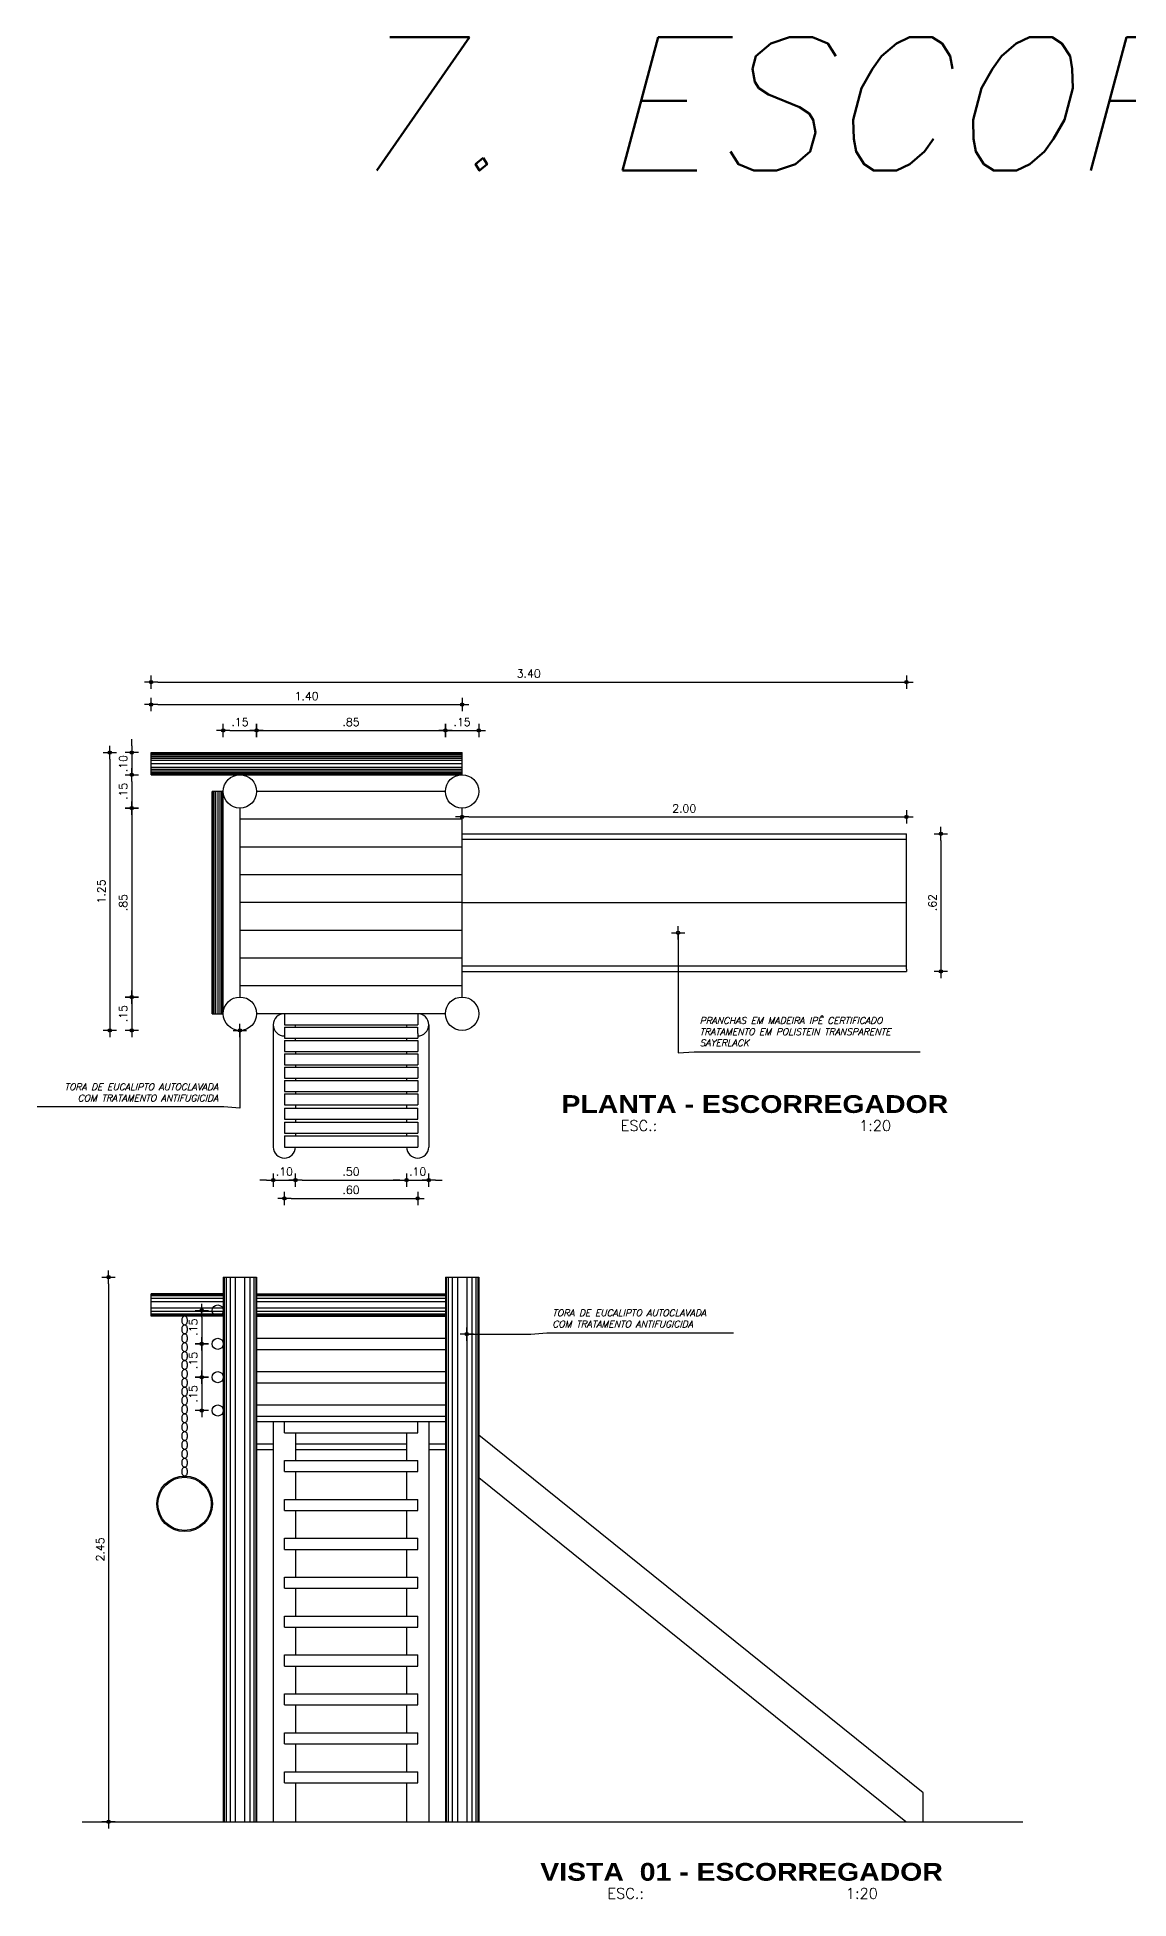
# Model space of a CAD drawing. Header units: millimetres. Extents: x 490 to 675, y -160 to -87.
# Drawn here: x 620.01 to 624.92, y -150.04 to -141.67 of the extents above; entities that cross this region are included whole.
import ezdxf
from ezdxf.enums import TextEntityAlignment as Align

# ---------------------------------------------------------------- set-up
doc = ezdxf.new("R2010")
doc.units = ezdxf.units.MM
doc.header["$LTSCALE"] = 2.5
for name, color, linetype in [('ARQ_COTAS', 1, 'Continuous'), ('ARQ_ESTRUTURA', 6, 'Continuous'), ('ARQ_HAT', 8, 'Continuous'), ('ARQ_VISTA00', 8, 'Continuous'), ('ARQ_VISTA01', 7, 'Continuous'), ('ARQ_VISTA02', 2, 'Continuous'), ('COTAS', 1, 'Continuous'), ('TITULO', 2, 'Continuous')]:
    doc.layers.add(name, color=color, linetype=linetype)
doc.styles.add('COTA20', font='ROMANS.SHX')
doc.styles.add('COTA200', font='ROMANS.SHX')
doc.styles.add('ROMANS', font='romans', dxfattribs={"oblique": 15})
doc.styles.add('TIT200', font='')
doc.styles.get('TIT200').set_extended_font_data('Arial Black')
doc.dimstyles.new('Cota20', dxfattribs={"dimscale": 0, "dimtxt": 0.04, "dimasz": 0.03, "dimexe": 0.05, "dimexo": 0.2, "dimgap": 0.025, "dimtad": 1, "dimlfac": -1, "dimzin": 4, "dimdsep": 46, "dimtxsty": 'ROMANS', "dimblk": 'ARCHTICK', "dimcen": 0.075, "dimclrd": 256, "dimclre": 8, "dimclrt": 2, "dimadec": 0, "dimazin": 0, "dimtfac": 1.2, "dimtix": 1, "dimtmove": 2, "dimatfit": 3, "dimldrblk": 'DOT', "dimfxl": 0.2, "dimfxlon": 1, "dimtvp": 2, "dimtolj": 1, "dimtzin": 4, "dimarcsym": 0})
doc.dimstyles.new('COTA20$0', dxfattribs={"dimtxt": 0.036, "dimasz": 0.03, "dimexe": 0.05, "dimexo": 0.95, "dimgap": 0.02, "dimtad": 1, "dimzin": 4, "dimdsep": 46, "dimtxsty": 'COTA20', "dimblk": 'bola', "dimcen": 0.1, "dimdle": 0.05, "dimse1": 1, "dimse2": 1, "dimclrd": 256, "dimclre": 256, "dimclrt": 2, "dimadec": 0, "dimazin": 0, "dimtfac": 1, "dimtix": 1, "dimtmove": 2, "dimatfit": 3, "dimldrblk": 'USERTICK', "dimfxl": 1, "dimtvp": 3.125, "dimtolj": 1, "dimtzin": 4, "dimarcsym": 0})

# ---------------------------------------------------------------- blocks, each defined once
blk = doc.blocks.new('bola')
blk.add_hatch(color=0).paths.add_polyline_path([(-0.25, 0, 1), (0.25, 0, 1)])
at = {"color": 0}
for p, q in [((-1, 0), (-0.25, 0)), ((0, 1), (0, 0.25)), ((0.25, 0), (1, 0)), ((0, -0.25), (0, -1))]:
    blk.add_line(p, q, dxfattribs=at)
blk.add_circle((0, 0), 0.25, dxfattribs=at)
blk = doc.blocks.new('*D532')
at = {"layer": 'COTAS', "lineweight": -2}
blk.add_line((620.8744, -144.7869), (620.9644, -144.7869), dxfattribs=at)
at = {"layer": 'DEFPOINTS', "color": 0}
for p in [(620.9944, -144.7869), (620.8444, -145.0612), (620.9944, -145.0612)]:
    blk.add_point(p, dxfattribs=at)
at = {"layer": 'COTAS', "lineweight": -2, "xscale": 0.03, "yscale": 0.03, "zscale": 0.03, "rotation": 180}
blk.add_blockref('bola', (620.8444, -144.7869), dxfattribs=at)
at = {"layer": 'COTAS', "lineweight": -2, "xscale": 0.03, "yscale": 0.03, "zscale": 0.03}
blk.add_blockref('bola', (620.9944, -144.7869), dxfattribs=at)
at = {"layer": 'COTAS', "color": 2, "insert": (620.9194, -144.7489), "char_height": 0.036, "attachment_point": 5, "style": 'COTA20'}
blk.add_mtext('\\A1;.15', dxfattribs=at)
blk = doc.blocks.new('USERTICK')
at = {"color": 0}
for p, q in [((-1, 0), (1, 0)), ((0, 1), (0, -1))]:
    blk.add_line(p, q, dxfattribs=at)
blk.add_circle((0, 0), 0.25, dxfattribs=at)
blk = doc.blocks.new('*D533')
at = {"layer": 'COTAS', "lineweight": -2}
blk.add_line((621.0244, -144.7869), (621.8144, -144.7869), dxfattribs=at)
at = {"layer": 'DEFPOINTS', "color": 0}
for p in [(621.8444, -144.7869), (620.9944, -145.0612), (621.8444, -145.0612)]:
    blk.add_point(p, dxfattribs=at)
at = {"layer": 'COTAS', "lineweight": -2, "xscale": 0.03, "yscale": 0.03, "zscale": 0.03, "rotation": 180}
blk.add_blockref('bola', (620.9944, -144.7869), dxfattribs=at)
at = {"layer": 'COTAS', "lineweight": -2, "xscale": 0.03, "yscale": 0.03, "zscale": 0.03}
blk.add_blockref('bola', (621.8444, -144.7869), dxfattribs=at)
at = {"layer": 'COTAS', "color": 2, "insert": (621.4194, -144.7489), "char_height": 0.036, "attachment_point": 5, "style": 'COTA20'}
blk.add_mtext('\\A1;.85', dxfattribs=at)
blk = doc.blocks.new('*D534')
at = {"layer": 'COTAS', "lineweight": -2}
blk.add_line((621.8744, -144.7869), (621.9644, -144.7869), dxfattribs=at)
at = {"layer": 'DEFPOINTS', "color": 0}
for p in [(621.9944, -144.7869), (621.8444, -145.0612), (621.9944, -145.0612)]:
    blk.add_point(p, dxfattribs=at)
at = {"layer": 'COTAS', "lineweight": -2, "xscale": 0.03, "yscale": 0.03, "zscale": 0.03, "rotation": 180}
blk.add_blockref('bola', (621.8444, -144.7869), dxfattribs=at)
at = {"layer": 'COTAS', "lineweight": -2, "xscale": 0.03, "yscale": 0.03, "zscale": 0.03}
blk.add_blockref('bola', (621.9944, -144.7869), dxfattribs=at)
at = {"layer": 'COTAS', "color": 2, "insert": (621.9194, -144.7489), "char_height": 0.036, "attachment_point": 5, "style": 'COTA20'}
blk.add_mtext('\\A1;.15', dxfattribs=at)
blk = doc.blocks.new('*D535')
at = {"layer": 'COTAS', "lineweight": -2}
blk.add_line((620.5494, -144.6704), (621.8894, -144.6704), dxfattribs=at)
at = {"layer": 'DEFPOINTS', "color": 0}
for p in [(621.9194, -144.6704), (620.5194, -144.8862), (621.9194, -144.8862)]:
    blk.add_point(p, dxfattribs=at)
at = {"layer": 'COTAS', "lineweight": -2, "xscale": 0.03, "yscale": 0.03, "zscale": 0.03, "rotation": 180}
blk.add_blockref('bola', (620.5194, -144.6704), dxfattribs=at)
at = {"layer": 'COTAS', "lineweight": -2, "xscale": 0.03, "yscale": 0.03, "zscale": 0.03}
blk.add_blockref('bola', (621.9194, -144.6704), dxfattribs=at)
at = {"layer": 'COTAS', "color": 2, "insert": (621.2194, -144.6324), "char_height": 0.036, "attachment_point": 5, "style": 'COTA20'}
blk.add_mtext('\\A1;1.40', dxfattribs=at)
blk = doc.blocks.new('*D536')
at = {"layer": 'COTAS', "lineweight": -2}
blk.add_line((621.9494, -145.176), (623.8894, -145.176), dxfattribs=at)
at = {"layer": 'DEFPOINTS', "color": 0}
for p in [(623.9194, -145.176), (621.9194, -145.2512), (623.9194, -145.2512)]:
    blk.add_point(p, dxfattribs=at)
at = {"layer": 'COTAS', "lineweight": -2, "xscale": 0.03, "yscale": 0.03, "zscale": 0.03, "rotation": 180}
blk.add_blockref('bola', (621.9194, -145.176), dxfattribs=at)
at = {"layer": 'COTAS', "lineweight": -2, "xscale": 0.03, "yscale": 0.03, "zscale": 0.03}
blk.add_blockref('bola', (623.9194, -145.176), dxfattribs=at)
at = {"layer": 'COTAS', "color": 2, "insert": (622.9194, -145.138), "char_height": 0.036, "attachment_point": 5, "style": 'COTA20'}
blk.add_mtext('\\A1;2.00', dxfattribs=at)
blk = doc.blocks.new('*D530')
at = {"layer": 'COTAS', "lineweight": -2}
blk.add_line((624.0748, -145.2812), (624.0748, -145.8412), dxfattribs=at)
at = {"layer": 'DEFPOINTS', "color": 0}
for p in [(623.9194, -145.2512), (623.9194, -145.8712), (624.0748, -145.8712)]:
    blk.add_point(p, dxfattribs=at)
at = {"layer": 'COTAS', "lineweight": -2, "xscale": 0.03, "yscale": 0.03, "zscale": 0.03}
for p, rotation in [((624.0748, -145.2512), 90), ((624.0748, -145.8712), 270)]:
    blk.add_blockref('bola', p, dxfattribs=dict(at, rotation=rotation))
at = {"layer": 'COTAS', "color": 2, "insert": (624.0368, -145.5612), "char_height": 0.036, "attachment_point": 5, "rotation": 90, "style": 'COTA20'}
blk.add_mtext('\\A1;.62', dxfattribs=at)
blk = doc.blocks.new('*D537')
at = {"layer": 'COTAS', "lineweight": -2}
for p, q in [((620.4319, -144.8562), (620.4319, -144.8262)), ((620.4319, -144.8862), (620.4319, -144.9862)), ((620.4319, -145.0162), (620.4319, -145.0462))]:
    blk.add_line(p, q, dxfattribs=at)
at = {"layer": 'DEFPOINTS', "color": 0}
for p in [(620.5194, -144.8862), (620.4319, -144.9862), (620.5194, -144.9862)]:
    blk.add_point(p, dxfattribs=at)
at = {"layer": 'COTAS', "lineweight": -2, "xscale": 0.03, "yscale": 0.03, "zscale": 0.03}
for p, rotation in [((620.4319, -144.8862), 270), ((620.4319, -144.9862), 90)]:
    blk.add_blockref('bola', p, dxfattribs=dict(at, rotation=rotation))
at = {"layer": 'COTAS', "color": 2, "insert": (620.3939, -144.9362), "char_height": 0.036, "attachment_point": 5, "rotation": 90, "style": 'COTA20'}
blk.add_mtext('\\A1;.10', dxfattribs=at)
blk = doc.blocks.new('*D538')
at = {"layer": 'COTAS', "lineweight": -2}
blk.add_line((620.4319, -145.0162), (620.4319, -145.1062), dxfattribs=at)
at = {"layer": 'DEFPOINTS', "color": 0}
for p in [(620.5194, -144.9862), (620.4319, -145.1362), (620.9194, -145.1362)]:
    blk.add_point(p, dxfattribs=at)
at = {"layer": 'COTAS', "lineweight": -2, "xscale": 0.03, "yscale": 0.03, "zscale": 0.03}
for p, rotation in [((620.4319, -144.9862), 90), ((620.4319, -145.1362), 270)]:
    blk.add_blockref('bola', p, dxfattribs=dict(at, rotation=rotation))
at = {"layer": 'COTAS', "color": 2, "insert": (620.3939, -145.0612), "char_height": 0.036, "attachment_point": 5, "rotation": 90, "style": 'COTA20'}
blk.add_mtext('\\A1;.15', dxfattribs=at)
blk = doc.blocks.new('*D539')
at = {"layer": 'COTAS', "lineweight": -2}
blk.add_line((620.4319, -145.1662), (620.4319, -145.9562), dxfattribs=at)
at = {"layer": 'DEFPOINTS', "color": 0}
for p in [(620.9194, -145.1362), (620.4319, -145.9862), (620.9194, -145.9862)]:
    blk.add_point(p, dxfattribs=at)
at = {"layer": 'COTAS', "lineweight": -2, "xscale": 0.03, "yscale": 0.03, "zscale": 0.03}
for p, rotation in [((620.4319, -145.1362), 90), ((620.4319, -145.9862), 270)]:
    blk.add_blockref('bola', p, dxfattribs=dict(at, rotation=rotation))
at = {"layer": 'COTAS', "color": 2, "insert": (620.3939, -145.5612), "char_height": 0.036, "attachment_point": 5, "rotation": 90, "style": 'COTA20'}
blk.add_mtext('\\A1;.85', dxfattribs=at)
blk = doc.blocks.new('*D540')
at = {"layer": 'COTAS', "lineweight": -2}
blk.add_line((620.4319, -146.0162), (620.4319, -146.1062), dxfattribs=at)
at = {"layer": 'DEFPOINTS', "color": 0}
for p in [(620.9194, -145.9862), (620.4319, -146.1362), (620.9194, -146.1362)]:
    blk.add_point(p, dxfattribs=at)
at = {"layer": 'COTAS', "lineweight": -2, "xscale": 0.03, "yscale": 0.03, "zscale": 0.03}
for p, rotation in [((620.4319, -145.9862), 90), ((620.4319, -146.1362), 270)]:
    blk.add_blockref('bola', p, dxfattribs=dict(at, rotation=rotation))
at = {"layer": 'COTAS', "color": 2, "insert": (620.3939, -146.0612), "char_height": 0.036, "attachment_point": 5, "rotation": 90, "style": 'COTA20'}
blk.add_mtext('\\A1;.15', dxfattribs=at)
blk = doc.blocks.new('*D541')
at = {"layer": 'COTAS', "lineweight": -2}
for p, q in [((621.0394, -146.8096), (621.0094, -146.8096)), ((621.0694, -146.8096), (621.1694, -146.8096)), ((621.1994, -146.8096), (621.2294, -146.8096))]:
    blk.add_line(p, q, dxfattribs=at)
at = {"layer": 'DEFPOINTS', "color": 0}
for p in [(621.0694, -146.6612), (621.1694, -146.6112), (621.1694, -146.8096)]:
    blk.add_point(p, dxfattribs=at)
at = {"layer": 'COTAS', "lineweight": -2, "xscale": 0.03, "yscale": 0.03, "zscale": 0.03}
blk.add_blockref('bola', (621.0694, -146.8096), dxfattribs=at)
at = {"layer": 'COTAS', "lineweight": -2, "xscale": 0.03, "yscale": 0.03, "zscale": 0.03, "rotation": 180}
blk.add_blockref('bola', (621.1694, -146.8096), dxfattribs=at)
at = {"layer": 'COTAS', "color": 2, "insert": (621.1194, -146.7716), "char_height": 0.036, "attachment_point": 5, "style": 'COTA20'}
blk.add_mtext('\\A1;.10', dxfattribs=at)
blk = doc.blocks.new('*D542')
at = {"layer": 'COTAS', "lineweight": -2}
blk.add_line((621.1994, -146.8096), (621.6394, -146.8096), dxfattribs=at)
at = {"layer": 'DEFPOINTS', "color": 0}
for p in [(621.1694, -146.6112), (621.6694, -146.6112), (621.6694, -146.8096)]:
    blk.add_point(p, dxfattribs=at)
at = {"layer": 'COTAS', "lineweight": -2, "xscale": 0.03, "yscale": 0.03, "zscale": 0.03, "rotation": 180}
blk.add_blockref('bola', (621.1694, -146.8096), dxfattribs=at)
at = {"layer": 'COTAS', "lineweight": -2, "xscale": 0.03, "yscale": 0.03, "zscale": 0.03}
blk.add_blockref('bola', (621.6694, -146.8096), dxfattribs=at)
at = {"layer": 'COTAS', "color": 2, "insert": (621.4194, -146.7716), "char_height": 0.036, "attachment_point": 5, "style": 'COTA20'}
blk.add_mtext('\\A1;.50', dxfattribs=at)
blk = doc.blocks.new('*D543')
at = {"layer": 'COTAS', "lineweight": -2}
for p, q in [((621.6394, -146.8096), (621.6094, -146.8096)), ((621.6694, -146.8096), (621.7694, -146.8096)), ((621.7994, -146.8096), (621.8294, -146.8096))]:
    blk.add_line(p, q, dxfattribs=at)
at = {"layer": 'DEFPOINTS', "color": 0}
for p in [(621.6694, -146.6112), (621.7694, -146.6612), (621.7694, -146.8096)]:
    blk.add_point(p, dxfattribs=at)
at = {"layer": 'COTAS', "lineweight": -2, "xscale": 0.03, "yscale": 0.03, "zscale": 0.03}
blk.add_blockref('bola', (621.6694, -146.8096), dxfattribs=at)
at = {"layer": 'COTAS', "lineweight": -2, "xscale": 0.03, "yscale": 0.03, "zscale": 0.03, "rotation": 180}
blk.add_blockref('bola', (621.7694, -146.8096), dxfattribs=at)
at = {"layer": 'COTAS', "color": 2, "insert": (621.7194, -146.7716), "char_height": 0.036, "attachment_point": 5, "style": 'COTA20'}
blk.add_mtext('\\A1;.10', dxfattribs=at)
blk = doc.blocks.new('*D544')
at = {"layer": 'COTAS', "lineweight": -2}
blk.add_line((621.1494, -146.892), (621.6894, -146.892), dxfattribs=at)
at = {"layer": 'DEFPOINTS', "color": 0}
for p in [(621.1194, -146.6362), (621.7194, -146.6362), (621.7194, -146.892)]:
    blk.add_point(p, dxfattribs=at)
at = {"layer": 'COTAS', "lineweight": -2, "xscale": 0.03, "yscale": 0.03, "zscale": 0.03, "rotation": 180}
blk.add_blockref('bola', (621.1194, -146.892), dxfattribs=at)
at = {"layer": 'COTAS', "lineweight": -2, "xscale": 0.03, "yscale": 0.03, "zscale": 0.03}
blk.add_blockref('bola', (621.7194, -146.892), dxfattribs=at)
at = {"layer": 'COTAS', "color": 2, "insert": (621.4194, -146.854), "char_height": 0.036, "attachment_point": 5, "style": 'COTA20'}
blk.add_mtext('\\A1;.60', dxfattribs=at)
blk = doc.blocks.new('*D545')
at = {"layer": 'COTAS', "lineweight": -2}
blk.add_line((620.5494, -144.569), (623.8894, -144.569), dxfattribs=at)
at = {"layer": 'DEFPOINTS', "color": 0}
for p in [(623.9194, -144.569), (620.5194, -144.8862), (623.9194, -145.2612)]:
    blk.add_point(p, dxfattribs=at)
at = {"layer": 'COTAS', "lineweight": -2, "xscale": 0.03, "yscale": 0.03, "zscale": 0.03, "rotation": 180}
blk.add_blockref('bola', (620.5194, -144.569), dxfattribs=at)
at = {"layer": 'COTAS', "lineweight": -2, "xscale": 0.03, "yscale": 0.03, "zscale": 0.03}
blk.add_blockref('bola', (623.9194, -144.569), dxfattribs=at)
at = {"layer": 'COTAS', "color": 2, "insert": (622.2194, -144.531), "char_height": 0.036, "attachment_point": 5, "style": 'COTA20'}
blk.add_mtext('\\A1;3.40', dxfattribs=at)
blk = doc.blocks.new('*D531')
at = {"layer": 'COTAS', "lineweight": -2}
blk.add_line((620.3333, -144.9162), (620.3333, -146.1062), dxfattribs=at)
at = {"layer": 'DEFPOINTS', "color": 0}
for p in [(620.5194, -144.8862), (620.3333, -146.1362), (620.9194, -146.1362)]:
    blk.add_point(p, dxfattribs=at)
at = {"layer": 'COTAS', "lineweight": -2, "xscale": 0.03, "yscale": 0.03, "zscale": 0.03}
for p, rotation in [((620.3333, -144.8862), 90), ((620.3333, -146.1362), 270)]:
    blk.add_blockref('bola', p, dxfattribs=dict(at, rotation=rotation))
at = {"layer": 'COTAS', "color": 2, "insert": (620.2953, -145.5112), "char_height": 0.036, "attachment_point": 5, "rotation": 90, "style": 'COTA20'}
blk.add_mtext('\\A1;1.25', dxfattribs=at)
blk = doc.blocks.new('*D546')
at = {"layer": 'COTAS', "lineweight": -2}
blk.add_line((620.3281, -147.2767), (620.3281, -149.6667), dxfattribs=at)
at = {"layer": 'DEFPOINTS', "color": 0}
for p in [(620.8444, -147.2467), (620.3281, -149.6967), (620.8444, -149.6967)]:
    blk.add_point(p, dxfattribs=at)
at = {"layer": 'COTAS', "lineweight": -2, "xscale": 0.03, "yscale": 0.03, "zscale": 0.03}
for p, rotation in [((620.3281, -147.2467), 90), ((620.3281, -149.6967), 270)]:
    blk.add_blockref('bola', p, dxfattribs=dict(at, rotation=rotation))
at = {"layer": 'COTAS', "color": 2, "insert": (620.2901, -148.4717), "char_height": 0.036, "attachment_point": 5, "rotation": 90, "style": 'COTA20'}
blk.add_mtext('\\A1;2.45', dxfattribs=at)
blk = doc.blocks.new('*D547')
at = {"layer": 'COTAS', "lineweight": -2}
blk.add_line((620.7472, -147.4267), (620.7472, -147.5167), dxfattribs=at)
at = {"layer": 'DEFPOINTS', "color": 0}
for p in [(620.8194, -147.3967), (620.7472, -147.5467), (620.8194, -147.5467)]:
    blk.add_point(p, dxfattribs=at)
at = {"layer": 'COTAS', "lineweight": -2, "xscale": 0.03, "yscale": 0.03, "zscale": 0.03}
for p, rotation in [((620.7472, -147.3967), 90), ((620.7472, -147.5467), 270)]:
    blk.add_blockref('bola', p, dxfattribs=dict(at, rotation=rotation))
at = {"layer": 'COTAS', "color": 2, "insert": (620.7092, -147.4717), "char_height": 0.036, "attachment_point": 5, "rotation": 90, "style": 'COTA20'}
blk.add_mtext('\\A1;.15', dxfattribs=at)
blk = doc.blocks.new('*D548')
at = {"layer": 'COTAS', "lineweight": -2}
blk.add_line((620.7472, -147.5767), (620.7472, -147.6667), dxfattribs=at)
at = {"layer": 'DEFPOINTS', "color": 0}
for p in [(620.8194, -147.5467), (620.7472, -147.6967), (620.8194, -147.6967)]:
    blk.add_point(p, dxfattribs=at)
at = {"layer": 'COTAS', "lineweight": -2, "xscale": 0.03, "yscale": 0.03, "zscale": 0.03}
for p, rotation in [((620.7472, -147.5467), 90), ((620.7472, -147.6967), 270)]:
    blk.add_blockref('bola', p, dxfattribs=dict(at, rotation=rotation))
at = {"layer": 'COTAS', "color": 2, "insert": (620.7092, -147.6217), "char_height": 0.036, "attachment_point": 5, "rotation": 90, "style": 'COTA20'}
blk.add_mtext('\\A1;.15', dxfattribs=at)
blk = doc.blocks.new('*D549')
at = {"layer": 'COTAS', "lineweight": -2}
blk.add_line((620.7472, -147.7267), (620.7472, -147.8167), dxfattribs=at)
at = {"layer": 'DEFPOINTS', "color": 0}
for p in [(620.8194, -147.6967), (620.7472, -147.8467), (620.8194, -147.8467)]:
    blk.add_point(p, dxfattribs=at)
at = {"layer": 'COTAS', "lineweight": -2, "xscale": 0.03, "yscale": 0.03, "zscale": 0.03}
for p, rotation in [((620.7472, -147.6967), 90), ((620.7472, -147.8467), 270)]:
    blk.add_blockref('bola', p, dxfattribs=dict(at, rotation=rotation))
at = {"layer": 'COTAS', "color": 2, "insert": (620.7092, -147.7717), "char_height": 0.036, "attachment_point": 5, "rotation": 90, "style": 'COTA20'}
blk.add_mtext('\\A1;.15', dxfattribs=at)
blk = doc.blocks.new('DOT')
for p, q in [((-1, 0), (1, 0)), ((0, 1), (0, -1))]:
    blk.add_line(p, q)
blk.add_circle((0, 0), 0.25)

msp = doc.modelspace()

# ---------------------------------------------------------------- linework, layer by layer
at = {"layer": 'ARQ_ESTRUTURA'}
msp.add_line((620.2096, -149.6967), (624.444, -149.6967), dxfattribs=at)
at = {"layer": 'ARQ_HAT'}
for p, q in [((620.5194, -144.891), (621.9194, -144.891)), ((620.5194, -144.8967), (621.9194, -144.8967)), ((620.5194, -144.9033), (621.9194, -144.9033)), ((620.5194, -144.9116), (621.9194, -144.9116)), ((620.5194, -144.921), (621.9194, -144.921)), ((620.5194, -144.9362), (621.9194, -144.9362)), ((620.5194, -144.9513), (621.9194, -144.9513)), ((620.5194, -144.9608), (621.9194, -144.9608)), ((620.5194, -144.9691), (621.9194, -144.9691)), ((620.5194, -144.9756), (621.9194, -144.9756)), ((620.5194, -144.9814), (621.9194, -144.9814)), ((620.798, -145.0612), (620.798, -146.0612)), ((620.8022, -145.0612), (620.8022, -146.0612)), ((620.8097, -145.0612), (620.8097, -146.0612)), ((620.8194, -145.0612), (620.8194, -146.0612)), ((620.829, -145.0612), (620.829, -146.0612)), ((620.8365, -145.0612), (620.8365, -146.0612)), ((620.8407, -145.0612), (620.8407, -146.0612)), ((620.848, -147.2467), (620.848, -149.6967)), ((620.8574, -147.2467), (620.8574, -149.6967)), ((620.8748, -147.2467), (620.8748, -149.6967)), ((620.8982, -147.2467), (620.8982, -149.6967)), ((620.9405, -147.2467), (620.9405, -149.6967)), ((620.9639, -147.2467), (620.9639, -149.6967)), ((620.9813, -147.2467), (620.9813, -149.6967)), ((620.9907, -147.2467), (620.9907, -149.6967)), ((621.848, -147.2467), (621.848, -149.6967)), ((621.8574, -147.2467), (621.8574, -149.6967)), ((621.8748, -147.2467), (621.8748, -149.6967)), ((621.8982, -147.2467), (621.8982, -149.6967)), ((621.9405, -147.2467), (621.9405, -149.6967)), ((621.9639, -147.2467), (621.9639, -149.6967)), ((621.9813, -147.2467), (621.9813, -149.6967)), ((621.9907, -147.2467), (621.9907, -149.6967)), ((620.8444, -147.3242), (620.5194, -147.3242)), ((620.8444, -147.3304), (620.5194, -147.3304)), ((621.8444, -147.3242), (620.9944, -147.3242)), ((621.8444, -147.3304), (620.9944, -147.3304)), ((620.8444, -147.342), (620.5194, -147.342)), ((620.8444, -147.3576), (620.5194, -147.3576)), ((620.8444, -147.3858), (620.5194, -147.3858)), ((620.8444, -147.4014), (620.5194, -147.4014)), ((620.8444, -147.413), (620.5194, -147.413)), ((621.8444, -147.342), (620.9944, -147.342)), ((621.8444, -147.3576), (620.9944, -147.3576)), ((621.8444, -147.3858), (620.9944, -147.3858)), ((621.8444, -147.4014), (620.9944, -147.4014)), ((621.8444, -147.413), (620.9944, -147.413)), ((620.8444, -147.4193), (620.5194, -147.4193)), ((621.8444, -147.4193), (620.9944, -147.4193))]:
    msp.add_line(p, q, dxfattribs=at)
at = {"layer": 'ARQ_VISTA00'}
for p, q in [((620.8444, -147.3217), (620.5194, -147.3217)), ((620.5194, -147.4217), (620.5194, -147.3217)), ((620.9944, -147.3217), (621.8444, -147.3217)), ((620.8444, -147.4217), (620.5194, -147.4217)), ((620.9944, -147.4217), (621.8444, -147.4217)), ((620.9944, -147.5217), (621.8444, -147.5217)), ((620.9944, -147.5717), (621.8444, -147.5717)), ((620.9944, -147.6717), (621.8444, -147.6717)), ((620.9944, -147.7217), (621.8444, -147.7217)), ((620.9944, -147.8217), (621.8444, -147.8217)), ((620.9944, -147.8717), (621.8444, -147.8717)), ((620.9944, -148.0217), (621.0694, -148.0217)), ((621.1694, -148.0217), (621.6694, -148.0217)), ((621.7694, -148.0217), (621.8444, -148.0217))]:
    msp.add_line(p, q, dxfattribs=at)
for points in [[(620.6702, -147.4617, 0.140422), (620.675, -147.4603, 0.107133), (620.6796, -147.4558, 0.079572), (620.6824, -147.4497, 0.067159), (620.6835, -147.4417, 0.067159), (620.6824, -147.4337, 0.079572), (620.6796, -147.4276, 0.107133), (620.675, -147.4231, 0.140422), (620.6702, -147.4217, 0.140422), (620.6655, -147.4231, 0.107133), (620.6609, -147.4276, 0.079572), (620.658, -147.4337, 0.067159), (620.657, -147.4417, 0.067159), (620.658, -147.4497, 0.079572), (620.6609, -147.4558, 0.107133), (620.6655, -147.4603, 0.140422)], [(620.6702, -147.5017, 0.140422), (620.675, -147.5003, 0.107133), (620.6796, -147.4958, 0.079572), (620.6824, -147.4897, 0.067159), (620.6835, -147.4817, 0.067159), (620.6824, -147.4737, 0.079572), (620.6796, -147.4676, 0.107133), (620.675, -147.4631, 0.140422), (620.6702, -147.4617, 0.140422), (620.6655, -147.4631, 0.107133), (620.6609, -147.4676, 0.079572), (620.658, -147.4737, 0.067159), (620.657, -147.4817, 0.067159), (620.658, -147.4897, 0.079572), (620.6609, -147.4958, 0.107133), (620.6655, -147.5003, 0.140422)], [(620.6702, -147.5417, 0.140422), (620.675, -147.5403, 0.107133), (620.6796, -147.5358, 0.079572), (620.6824, -147.5297, 0.067159), (620.6835, -147.5217, 0.067159), (620.6824, -147.5137, 0.079572), (620.6796, -147.5076, 0.107133), (620.675, -147.5031, 0.140422), (620.6702, -147.5017, 0.140422), (620.6655, -147.5031, 0.107133), (620.6609, -147.5076, 0.079572), (620.658, -147.5137, 0.067159), (620.657, -147.5217, 0.067159), (620.658, -147.5297, 0.079572), (620.6609, -147.5358, 0.107133), (620.6655, -147.5403, 0.140422)], [(620.6702, -147.5817, 0.140422), (620.675, -147.5803, 0.107133), (620.6796, -147.5758, 0.079572), (620.6824, -147.5697, 0.067159), (620.6835, -147.5617, 0.067159), (620.6824, -147.5537, 0.079572), (620.6796, -147.5476, 0.107133), (620.675, -147.5431, 0.140422), (620.6702, -147.5417, 0.140422), (620.6655, -147.5431, 0.107133), (620.6609, -147.5476, 0.079572), (620.658, -147.5537, 0.067159), (620.657, -147.5617, 0.067159), (620.658, -147.5697, 0.079572), (620.6609, -147.5758, 0.107133), (620.6655, -147.5803, 0.140422)], [(620.6702, -147.6217, 0.140422), (620.675, -147.6203, 0.107133), (620.6796, -147.6158, 0.079572), (620.6824, -147.6097, 0.067159), (620.6835, -147.6017, 0.067159), (620.6824, -147.5937, 0.079572), (620.6796, -147.5876, 0.107133), (620.675, -147.5831, 0.140422), (620.6702, -147.5817, 0.140422), (620.6655, -147.5831, 0.107133), (620.6609, -147.5876, 0.079572), (620.658, -147.5937, 0.067159), (620.657, -147.6017, 0.067159), (620.658, -147.6097, 0.079572), (620.6609, -147.6158, 0.107133), (620.6655, -147.6203, 0.140422)], [(620.6702, -147.6617, 0.140422), (620.675, -147.6603, 0.107133), (620.6796, -147.6558, 0.079572), (620.6824, -147.6497, 0.067159), (620.6835, -147.6417, 0.067159), (620.6824, -147.6337, 0.079572), (620.6796, -147.6276, 0.107133), (620.675, -147.6231, 0.140422), (620.6702, -147.6217, 0.140422), (620.6655, -147.6231, 0.107133), (620.6609, -147.6276, 0.079572), (620.658, -147.6337, 0.067159), (620.657, -147.6417, 0.067159), (620.658, -147.6497, 0.079572), (620.6609, -147.6558, 0.107133), (620.6655, -147.6603, 0.140422)], [(620.6702, -147.7017, 0.140422), (620.675, -147.7003, 0.107133), (620.6796, -147.6958, 0.079572), (620.6824, -147.6897, 0.067159), (620.6835, -147.6817, 0.067159), (620.6824, -147.6737, 0.079572), (620.6796, -147.6676, 0.107133), (620.675, -147.6631, 0.140422), (620.6702, -147.6617, 0.140422), (620.6655, -147.6631, 0.107133), (620.6609, -147.6676, 0.079572), (620.658, -147.6737, 0.067159), (620.657, -147.6817, 0.067159), (620.658, -147.6897, 0.079572), (620.6609, -147.6958, 0.107133), (620.6655, -147.7003, 0.140422)], [(620.6702, -147.7417, 0.140422), (620.675, -147.7403, 0.107133), (620.6796, -147.7358, 0.079572), (620.6824, -147.7297, 0.067159), (620.6835, -147.7217, 0.067159), (620.6824, -147.7137, 0.079572), (620.6796, -147.7076, 0.107133), (620.675, -147.7031, 0.140422), (620.6702, -147.7017, 0.140422), (620.6655, -147.7031, 0.107133), (620.6609, -147.7076, 0.079572), (620.658, -147.7137, 0.067159), (620.657, -147.7217, 0.067159), (620.658, -147.7297, 0.079572), (620.6609, -147.7358, 0.107133), (620.6655, -147.7403, 0.140422)], [(620.6702, -147.7817, 0.140422), (620.675, -147.7803, 0.107133), (620.6796, -147.7758, 0.079572), (620.6824, -147.7697, 0.067159), (620.6835, -147.7617, 0.067159), (620.6824, -147.7537, 0.079572), (620.6796, -147.7476, 0.107133), (620.675, -147.7431, 0.140422), (620.6702, -147.7417, 0.140422), (620.6655, -147.7431, 0.107133), (620.6609, -147.7476, 0.079572), (620.658, -147.7537, 0.067159), (620.657, -147.7617, 0.067159), (620.658, -147.7697, 0.079572), (620.6609, -147.7758, 0.107133), (620.6655, -147.7803, 0.140422)], [(620.6702, -147.8217, 0.140422), (620.675, -147.8203, 0.107133), (620.6796, -147.8158, 0.079572), (620.6824, -147.8097, 0.067159), (620.6835, -147.8017, 0.067159), (620.6824, -147.7937, 0.079572), (620.6796, -147.7876, 0.107133), (620.675, -147.7831, 0.140422), (620.6702, -147.7817, 0.140422), (620.6655, -147.7831, 0.107133), (620.6609, -147.7876, 0.079572), (620.658, -147.7937, 0.067159), (620.657, -147.8017, 0.067159), (620.658, -147.8097, 0.079572), (620.6609, -147.8158, 0.107133), (620.6655, -147.8203, 0.140422)], [(620.6702, -147.8617, 0.140422), (620.675, -147.8603, 0.107133), (620.6796, -147.8558, 0.079572), (620.6824, -147.8497, 0.067159), (620.6835, -147.8417, 0.067159), (620.6824, -147.8337, 0.079572), (620.6796, -147.8276, 0.107133), (620.675, -147.8231, 0.140422), (620.6702, -147.8217, 0.140422), (620.6655, -147.8231, 0.107133), (620.6609, -147.8276, 0.079572), (620.658, -147.8337, 0.067159), (620.657, -147.8417, 0.067159), (620.658, -147.8497, 0.079572), (620.6609, -147.8558, 0.107133), (620.6655, -147.8603, 0.140422)], [(620.6702, -147.9017, 0.140422), (620.675, -147.9003, 0.107133), (620.6796, -147.8958, 0.079572), (620.6824, -147.8897, 0.067159), (620.6835, -147.8817, 0.067159), (620.6824, -147.8737, 0.079572), (620.6796, -147.8676, 0.107133), (620.675, -147.8631, 0.140422), (620.6702, -147.8617, 0.140422), (620.6655, -147.8631, 0.107133), (620.6609, -147.8676, 0.079572), (620.658, -147.8737, 0.067159), (620.657, -147.8817, 0.067159), (620.658, -147.8897, 0.079572), (620.6609, -147.8958, 0.107133), (620.6655, -147.9003, 0.140422)], [(620.6702, -147.9417, 0.140422), (620.675, -147.9403, 0.107133), (620.6796, -147.9358, 0.079572), (620.6824, -147.9297, 0.067159), (620.6835, -147.9217, 0.067159), (620.6824, -147.9137, 0.079572), (620.6796, -147.9076, 0.107133), (620.675, -147.9031, 0.140422), (620.6702, -147.9017, 0.140422), (620.6655, -147.9031, 0.107133), (620.6609, -147.9076, 0.079572), (620.658, -147.9137, 0.067159), (620.657, -147.9217, 0.067159), (620.658, -147.9297, 0.079572), (620.6609, -147.9358, 0.107133), (620.6655, -147.9403, 0.140422)], [(620.6702, -147.9817, 0.140422), (620.675, -147.9803, 0.107133), (620.6796, -147.9758, 0.079572), (620.6824, -147.9697, 0.067159), (620.6835, -147.9617, 0.067159), (620.6824, -147.9537, 0.079572), (620.6796, -147.9476, 0.107133), (620.675, -147.9431, 0.140422), (620.6702, -147.9417, 0.140422), (620.6655, -147.9431, 0.107133), (620.6609, -147.9476, 0.079572), (620.658, -147.9537, 0.067159), (620.657, -147.9617, 0.067159), (620.658, -147.9697, 0.079572), (620.6609, -147.9758, 0.107133), (620.6655, -147.9803, 0.140422)], [(620.6702, -148.0217, 0.140422), (620.675, -148.0203, 0.107133), (620.6796, -148.0158, 0.079572), (620.6824, -148.0097, 0.067159), (620.6835, -148.0017, 0.067159), (620.6824, -147.9937, 0.079572), (620.6796, -147.9876, 0.107133), (620.675, -147.9831, 0.140422), (620.6702, -147.9817, 0.140422), (620.6655, -147.9831, 0.107133), (620.6609, -147.9876, 0.079572), (620.658, -147.9937, 0.067159), (620.657, -148.0017, 0.067159), (620.658, -148.0097, 0.079572), (620.6609, -148.0158, 0.107133), (620.6655, -148.0203, 0.140422)], [(620.6702, -148.0617, 0.140422), (620.675, -148.0603, 0.107133), (620.6796, -148.0558, 0.079572), (620.6824, -148.0497, 0.067159), (620.6835, -148.0417, 0.067159), (620.6824, -148.0337, 0.079572), (620.6796, -148.0276, 0.107133), (620.675, -148.0231, 0.140422), (620.6702, -148.0217, 0.140422), (620.6655, -148.0231, 0.107133), (620.6609, -148.0276, 0.079572), (620.658, -148.0337, 0.067159), (620.657, -148.0417, 0.067159), (620.658, -148.0497, 0.079572), (620.6609, -148.0558, 0.107133), (620.6655, -148.0603, 0.140422)], [(620.6702, -148.1017, 0.140422), (620.675, -148.1003, 0.107133), (620.6796, -148.0958, 0.079572), (620.6824, -148.0897, 0.067159), (620.6835, -148.0817, 0.067159), (620.6824, -148.0737, 0.079572), (620.6796, -148.0676, 0.107133), (620.675, -148.0631, 0.140422), (620.6702, -148.0617, 0.140422), (620.6655, -148.0631, 0.107133), (620.6609, -148.0676, 0.079572), (620.658, -148.0737, 0.067159), (620.657, -148.0817, 0.067159), (620.658, -148.0897, 0.079572), (620.6609, -148.0958, 0.107133), (620.6655, -148.1003, 0.140422)], [(620.6702, -148.1417, 0.140422), (620.675, -148.1403, 0.107133), (620.6796, -148.1358, 0.079572), (620.6824, -148.1297, 0.067159), (620.6835, -148.1217, 0.067159), (620.6824, -148.1137, 0.079572), (620.6796, -148.1076, 0.107133), (620.675, -148.1031, 0.140422), (620.6702, -148.1017, 0.140422), (620.6655, -148.1031, 0.107133), (620.6609, -148.1076, 0.079572), (620.658, -148.1137, 0.067159), (620.657, -148.1217, 0.067159), (620.658, -148.1297, 0.079572), (620.6609, -148.1358, 0.107133), (620.6655, -148.1403, 0.140422)]]:
    msp.add_lwpolyline(points, format="xyb", close=True, dxfattribs=at)
for radius in [0.125, 0.12]:
    msp.add_circle((620.6702, -148.2667), radius, dxfattribs=at)
at = {"layer": 'ARQ_VISTA01'}
for p, q in [((621.9194, -145.1862), (620.9194, -145.1862)), ((621.9194, -145.3112), (620.9194, -145.3112)), ((621.9194, -145.2512), (623.9194, -145.2512)), ((621.9194, -145.2762), (623.9194, -145.2762)), ((623.9194, -145.2612), (623.9194, -145.2512)), ((623.9194, -145.8612), (623.9194, -145.2612)), ((621.9194, -145.4362), (620.9194, -145.4362)), ((621.9194, -145.5612), (620.9194, -145.5612)), ((621.9194, -145.5612), (623.9194, -145.5612)), ((621.9194, -145.6862), (620.9194, -145.6862)), ((621.9194, -145.8112), (620.9194, -145.8112)), ((621.9194, -145.8462), (623.9194, -145.8462)), ((621.9194, -145.8712), (623.9194, -145.8712)), ((623.9194, -145.8612), (623.9194, -145.8712)), ((621.9194, -145.9362), (620.9194, -145.9362)), ((621.0694, -146.1112), (621.0694, -146.6612)), ((621.7694, -146.1112), (621.7694, -146.6612)), ((621.1694, -146.1812), (621.1694, -146.1712)), ((621.1694, -146.2312), (621.1694, -146.2412)), ((621.6694, -146.1712), (621.6694, -146.1812)), ((621.6694, -146.2312), (621.6694, -146.2412)), ((621.1694, -146.2912), (621.1694, -146.3012)), ((621.6694, -146.2912), (621.6694, -146.3012)), ((621.1694, -146.3512), (621.1694, -146.3612)), ((621.6694, -146.3512), (621.6694, -146.3612)), ((621.1694, -146.4112), (621.1694, -146.4212)), ((621.1694, -146.4712), (621.1694, -146.4862)), ((621.6694, -146.4112), (621.6694, -146.4212)), ((621.6694, -146.4712), (621.6694, -146.4862)), ((621.1694, -146.5362), (621.1694, -146.549)), ((621.6694, -146.5362), (621.6694, -146.549)), ((621.1694, -146.599), (621.1694, -146.6112)), ((621.6694, -146.599), (621.6694, -146.6112)), ((620.9944, -147.8967), (621.1194, -147.8967)), ((621.7194, -147.8967), (621.8444, -147.8967)), ((620.9944, -147.9967), (621.0694, -147.9967)), ((621.1694, -147.9967), (621.6694, -147.9967)), ((621.7694, -147.9967), (621.8444, -147.9967)), ((623.9944, -149.5667), (621.9944, -147.9571)), ((623.9166, -149.6967), (621.9944, -148.1496)), ((623.9944, -149.6967), (623.9944, -149.5667))]:
    msp.add_line(p, q, dxfattribs=at)
for centre in [(620.8194, -147.3967), (620.8194, -147.5467), (620.8194, -147.6967), (620.8194, -147.8467)]:
    msp.add_circle(centre, 0.025, dxfattribs=at)
for centre, start, end in [((621.1194, -146.1112), 90.00013, 270.00013), ((621.7194, -146.1112), 270.00013, 90.00013), ((621.1194, -146.1112), 348.46317, 0.00013), ((621.7194, -146.1112), 180.00013, 191.53709), ((621.1194, -146.6612), 180.00013, 0.00013), ((621.7194, -146.6612), 180.00013, 0.00013)]:
    msp.add_arc(centre, 0.05, start, end, dxfattribs=at)
at = {"layer": 'ARQ_VISTA02'}
for p, q in [((620.5194, -144.9862), (620.5194, -144.8862)), ((620.5194, -144.8862), (621.9194, -144.8862)), ((621.9194, -144.9862), (621.9194, -144.8862)), ((620.5194, -144.9862), (621.9194, -144.9862)), ((620.8444, -145.0612), (620.7944, -145.0612)), ((620.7944, -146.0612), (620.7944, -145.0612)), ((620.8444, -146.0612), (620.8444, -145.0612)), ((621.8444, -145.0612), (620.9944, -145.0612)), ((620.9194, -145.1362), (620.9194, -145.9862)), ((621.9194, -145.9862), (621.9194, -145.1362)), ((620.7944, -146.0612), (620.8444, -146.0612)), ((621.8444, -146.0612), (620.9944, -146.0612)), ((621.1194, -146.0612), (621.1194, -146.1112)), ((621.7194, -146.0612), (621.7194, -146.1112)), ((621.1193, -146.1212), (621.7193, -146.1212)), ((621.1194, -146.1112), (621.7194, -146.1112)), ((621.1194, -146.1212), (621.1194, -146.1712)), ((621.7194, -146.1503), (621.7194, -146.1212)), ((621.7194, -146.1503), (621.7194, -146.1712)), ((621.1193, -146.1712), (621.7194, -146.1712)), ((621.1194, -146.1812), (621.7196, -146.1812)), ((621.1194, -146.1812), (621.1194, -146.2312)), ((621.1194, -146.2312), (621.7196, -146.2312)), ((621.1194, -146.2412), (621.7196, -146.2412)), ((621.1194, -146.2412), (621.1194, -146.2912)), ((621.7194, -146.1812), (621.7194, -146.2312)), ((621.7194, -146.2412), (621.7194, -146.2912)), ((621.1194, -146.2912), (621.7196, -146.2912)), ((621.1194, -146.3012), (621.7196, -146.3012)), ((621.1194, -146.3012), (621.1194, -146.3062)), ((621.1194, -146.3062), (621.1194, -146.3512)), ((621.7194, -146.3012), (621.7194, -146.3512)), ((621.1194, -146.3512), (621.7196, -146.3512)), ((621.1194, -146.3612), (621.7196, -146.3612)), ((621.1194, -146.3612), (621.1194, -146.3712)), ((621.1194, -146.3712), (621.1194, -146.4112)), ((621.7194, -146.3612), (621.7194, -146.4112)), ((621.1194, -146.4112), (621.7196, -146.4112)), ((621.1194, -146.4212), (621.1194, -146.4712)), ((621.1194, -146.4212), (621.7196, -146.4212)), ((621.1194, -146.4712), (621.7196, -146.4712)), ((621.1194, -146.4862), (621.1194, -146.5012)), ((621.1194, -146.4862), (621.7196, -146.4862)), ((621.7194, -146.4212), (621.7194, -146.4712)), ((621.7196, -146.5362), (621.7196, -146.4862)), ((621.1193, -146.549), (621.7195, -146.549)), ((621.1194, -146.5012), (621.1194, -146.5362)), ((621.1194, -146.5362), (621.7196, -146.5362)), ((621.1194, -146.549), (621.1194, -146.599)), ((621.7194, -146.549), (621.7194, -146.599)), ((621.1193, -146.599), (621.7195, -146.599)), ((621.1194, -146.6112), (621.7196, -146.6112)), ((621.1194, -146.6112), (621.1194, -146.6612)), ((621.1194, -146.6612), (621.7196, -146.6612)), ((621.7194, -146.6112), (621.7194, -146.6612)), ((620.8444, -147.2467), (620.8444, -149.6967)), ((620.8444, -147.2467), (620.9944, -147.2467)), ((620.9944, -147.2467), (620.9944, -149.6967)), ((621.8444, -147.2467), (621.8444, -149.6967)), ((621.8444, -147.2467), (621.9944, -147.2467)), ((621.9944, -147.2467), (621.9944, -149.6967)), ((621.0694, -147.8967), (621.0694, -149.6967)), ((621.1194, -147.9467), (621.1194, -147.8967)), ((621.1194, -147.8967), (621.7194, -147.8967)), ((621.7194, -147.9467), (621.7194, -147.8967)), ((621.7694, -147.8967), (621.7694, -149.6967)), ((621.1194, -147.9467), (621.7194, -147.9467)), ((621.1694, -147.9467), (621.1694, -148.0717)), ((621.6694, -147.9467), (621.6694, -148.0717)), ((621.1194, -148.0717), (621.7194, -148.0717)), ((621.1194, -148.1217), (621.1194, -148.0717)), ((621.7194, -148.1217), (621.7194, -148.0717)), ((621.1194, -148.1217), (621.7194, -148.1217)), ((621.1694, -148.1217), (621.1694, -148.2467)), ((621.6694, -148.1217), (621.6694, -148.2467)), ((621.1194, -148.2467), (621.7194, -148.2467)), ((621.1194, -148.2967), (621.1194, -148.2467)), ((621.7194, -148.2967), (621.7194, -148.2467)), ((621.1194, -148.2967), (621.7194, -148.2967)), ((621.1694, -148.2967), (621.1694, -148.4217)), ((621.6694, -148.2967), (621.6694, -148.4217)), ((621.1194, -148.4217), (621.7194, -148.4217)), ((621.1194, -148.4717), (621.1194, -148.4217)), ((621.1194, -148.4717), (621.7194, -148.4717)), ((621.1694, -148.4717), (621.1694, -148.5967)), ((621.6694, -148.4717), (621.6694, -148.5967)), ((621.7194, -148.4717), (621.7194, -148.4217)), ((621.1194, -148.5967), (621.7194, -148.5967)), ((621.1194, -148.6467), (621.1194, -148.5967)), ((621.1194, -148.6467), (621.7194, -148.6467)), ((621.1694, -148.6467), (621.1694, -148.7717)), ((621.6694, -148.6467), (621.6694, -148.7717)), ((621.7194, -148.6467), (621.7194, -148.5967)), ((621.1194, -148.7717), (621.7194, -148.7717)), ((621.1194, -148.8217), (621.1194, -148.7717)), ((621.1194, -148.8217), (621.7194, -148.8217)), ((621.1694, -148.8217), (621.1694, -148.9467)), ((621.6694, -148.8217), (621.6694, -148.9467)), ((621.7194, -148.8217), (621.7194, -148.7717)), ((621.1194, -148.9467), (621.7194, -148.9467)), ((621.1194, -148.9967), (621.1194, -148.9467)), ((621.1194, -148.9967), (621.7194, -148.9967)), ((621.1694, -148.9967), (621.1694, -149.1217)), ((621.6694, -148.9967), (621.6694, -149.1217)), ((621.7194, -148.9967), (621.7194, -148.9467)), ((621.1194, -149.1217), (621.7194, -149.1217)), ((621.1194, -149.1717), (621.1194, -149.1217)), ((621.1194, -149.1717), (621.7194, -149.1717)), ((621.1694, -149.1717), (621.1694, -149.2967)), ((621.6694, -149.1717), (621.6694, -149.2967)), ((621.7194, -149.1717), (621.7194, -149.1217)), ((621.1194, -149.2967), (621.7194, -149.2967)), ((621.1194, -149.3467), (621.1194, -149.2967)), ((621.7194, -149.3467), (621.7194, -149.2967)), ((621.1194, -149.3467), (621.7194, -149.3467)), ((621.1694, -149.3467), (621.1694, -149.4717)), ((621.6694, -149.3467), (621.6694, -149.4717)), ((621.1194, -149.4717), (621.7194, -149.4717)), ((621.1194, -149.5217), (621.1194, -149.4717)), ((621.7194, -149.5217), (621.7194, -149.4717)), ((621.1194, -149.5217), (621.7194, -149.5217)), ((621.1694, -149.5217), (621.1694, -149.6967)), ((621.6694, -149.5217), (621.6694, -149.6967))]:
    msp.add_line(p, q, dxfattribs=at)
for centre in [(620.9194, -145.0612), (621.9194, -145.0612), (620.9194, -146.0612), (621.9194, -146.0612)]:
    msp.add_circle(centre, 0.075, dxfattribs=at)

# ---------------------------------------------------------------- texts
at = {"layer": 'ARQ_COTAS', "color": 4, "insert": (628.8641, -142.2677), "char_height": 0.6, "attachment_point": 9, "style": 'ROMANS'}
msp.add_mtext('7. ESCORREGADOR', dxfattribs=at)
at = {"layer": 'ARQ_COTAS', "color": 2, "char_height": 0.03, "style": 'ROMANS'}
for s, insert, attachment_point in [('PRANCHAS EM MADEIRA IPÊ CERTIFICADO\\PTRATAMENTO EM POLISTEIN TRANSPARENTE \\PSAYERLACK', (622.9888, -146.2072), 7), ('TORA DE EUCALIPTO AUTOCLAVADA\\PCOM TRATAMENTO ANTIFUGICIDA', (620.8214, -146.4557), 9), ('TORA DE EUCALIPTO AUTOCLAVADA\\PCOM TRATAMENTO ANTIFUGICIDA', (622.3258, -147.4725), 7)]:
    msp.add_mtext(s, dxfattribs=dict(at, insert=insert, attachment_point=attachment_point))
at = {"layer": 'TITULO'}
for s, height, style, p in [('PLANTA - ESCORREGADOR', 0.08, 'TIT200', (623.2372, -146.4678)), ('ESC.:                         1:20', 0.048, 'COTA200', (623.2421, -146.565)), ('VISTA  01 - ESCORREGADOR', 0.08, 'TIT200', (623.1774, -149.9224)), ('ESC.:                         1:20', 0.048, 'COTA200', (623.1823, -150.0196))]:
    msp.add_text(s, height=height, dxfattribs=dict(at, style=style)).set_placement(p, align=Align.MIDDLE_CENTER)

# ---------------------------------------------------------------- dimensions: what is measured, and where the dimension line sits
at = {"layer": 'COTAS'}
for base, p1, p2, picture, middle in [((623.9194, -144.569), (620.5194, -144.8862), (623.9194, -145.2612), '*D545', (622.2194, -144.531)), ((621.9194, -144.6704), (620.5194, -144.8862), (621.9194, -144.8862), '*D535', (621.2194, -144.6324)), ((620.9944, -144.7869), (620.8444, -145.0612), (620.9944, -145.0612), '*D532', (620.9194, -144.7489)), ((621.8444, -144.7869), (620.9944, -145.0612), (621.8444, -145.0612), '*D533', (621.4194, -144.7489)), ((621.9944, -144.7869), (621.8444, -145.0612), (621.9944, -145.0612), '*D534', (621.9194, -144.7489)), ((623.9194, -145.176), (621.9194, -145.2512), (623.9194, -145.2512), '*D536', (622.9194, -145.138)), ((621.1694, -146.8096), (621.0694, -146.6612), (621.1694, -146.6112), '*D541', (621.1194, -146.7716)), ((621.7194, -146.892), (621.1194, -146.6362), (621.7194, -146.6362), '*D544', (621.4194, -146.854)), ((621.6694, -146.8096), (621.1694, -146.6112), (621.6694, -146.6112), '*D542', (621.4194, -146.7716)), ((621.7694, -146.8096), (621.6694, -146.6112), (621.7694, -146.6612), '*D543', (621.7194, -146.7716))]:
    dim = msp.add_linear_dim(base=base, p1=p1, p2=p2, dimstyle='COTA20$0', dxfattribs=at)
    dim.commit()
    dim.dimension.update_dxf_attribs({"geometry": picture, "text_midpoint": middle})
for base, p1, p2, picture, middle in [((620.3333, -146.1362), (620.5194, -144.8862), (620.9194, -146.1362), '*D531', (620.2953, -145.5112)), ((620.4319, -144.9862), (620.5194, -144.8862), (620.5194, -144.9862), '*D537', (620.3939, -144.9362)), ((620.4319, -145.1362), (620.5194, -144.9862), (620.9194, -145.1362), '*D538', (620.3939, -145.0612)), ((620.4319, -145.9862), (620.9194, -145.1362), (620.9194, -145.9862), '*D539', (620.3939, -145.5612)), ((624.0748, -145.8712), (623.9194, -145.2512), (623.9194, -145.8712), '*D530', (624.0368, -145.5612)), ((620.4319, -146.1362), (620.9194, -145.9862), (620.9194, -146.1362), '*D540', (620.3939, -146.0612)), ((620.3281, -149.6967), (620.8444, -147.2467), (620.8444, -149.6967), '*D546', (620.2901, -148.4717)), ((620.7472, -147.5467), (620.8194, -147.3967), (620.8194, -147.5467), '*D547', (620.7092, -147.4717)), ((620.7472, -147.6967), (620.8194, -147.5467), (620.8194, -147.6967), '*D548', (620.7092, -147.6217)), ((620.7472, -147.8467), (620.8194, -147.6967), (620.8194, -147.8467), '*D549', (620.7092, -147.7717))]:
    dim = msp.add_linear_dim(base=base, p1=p1, p2=p2, angle=90, dimstyle='COTA20$0', dxfattribs=at)
    dim.commit()
    dim.dimension.update_dxf_attribs({"geometry": picture, "text_midpoint": middle})

# ---------------------------------------------------------------- leaders
at = {"layer": 'ARQ_COTAS', "annotation_type": 0, "has_hookline": 1}
for points, hookline_direction, text_width in [([(622.892, -145.6971), (622.892, -146.2372), (622.9638, -146.2322)], 0, 0.9927), ([(620.9194, -146.1362), (620.9182, -146.4857), (620.8464, -146.4807)], 1, 0.8148), ([(621.9405, -147.5025), (622.229, -147.5025), (622.3008, -147.4975)], 0, 0.8148)]:
    msp.add_leader(points, dimstyle='Cota20', override={"dimscale": 1, "dimldrblk": 'DOT'}, dxfattribs=dict(at, hookline_direction=hookline_direction, text_width=text_width))

doc.saveas('drawing.dxf')
